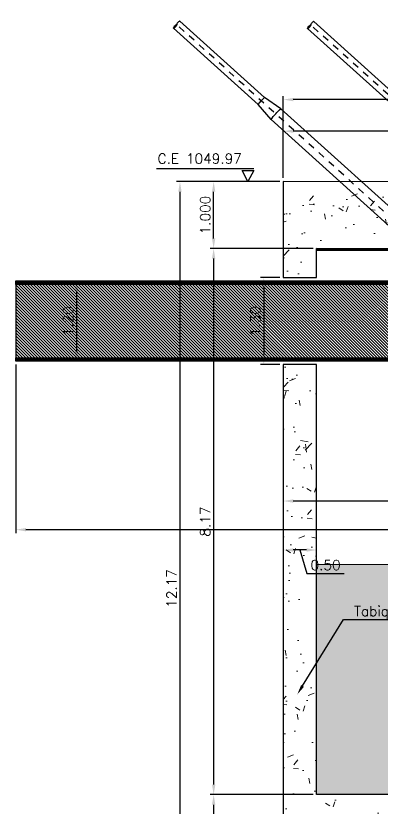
# Model space of a CAD drawing. Header units: metres. Extents: x 1080594 to 1081411, y 976871 to 977162.
# Drawn here: x 1080991.13 to 1080996.61, y 977065.59 to 977077.44 of the extents above; entities that cross this region are included whole.
import ezdxf
from ezdxf import colors
from ezdxf.entities.mleader import LeaderData, LeaderLine
from ezdxf.math import Vec2, Vec3

# ---------------------------------------------------------------- set-up
doc = ezdxf.new("R2010")
doc.units = ezdxf.units.M
doc.header["$LTSCALE"] = 25.4
doc.linetypes.add('DASHDOT', pattern=[1, 0.5, -0.25, 0, -0.25])
for name, color, linetype in [('CONTRAPESO', 3, 'Continuous'), ('DIMCONTRAPESO', 1, 'Continuous'), ('EJECABLES', 203, 'DASHDOT'), ('PERFIL MET', 37, 'Continuous'), ('SOLIDOS', 9, 'Continuous')]:
    doc.layers.add(name, color=color, linetype=linetype)
for name, color, linetype, lineweight in [('COTA', 1, 'Continuous', 30), ('COTACIM', 20, 'Continuous', 5), ('DUCTO', 142, 'Continuous', 30), ('PLATINA', 54, 'Continuous', 30), ('SOLIDOREFCONT', 254, 'Continuous', 5), ('TUNEL', 5, 'Continuous', 20)]:
    doc.layers.add(name, color=color, linetype=linetype, lineweight=lineweight)
doc.styles.add('romans', font='romans.shx')
doc.dimstyles.new('Copy 75', dxfattribs={"dimtxt": 0.15, "dimasz": 0.15, "dimexe": 0.05, "dimexo": 0.05, "dimgap": 0.05, "dimtad": 1, "dimzin": 0, "dimdsep": 46, "dimtxsty": 'romans', "dimcen": 0.002, "dimclrd": 1, "dimclre": 1, "dimclrt": 3, "dimadec": 4, "dimazin": 0, "dimtfac": 1, "dimtofl": 0, "dimtmove": 1, "dimatfit": 3, "dimfxl": 1, "dimtolj": 1, "dimtzin": 0, "dimarcsym": 1})
pattern_1 = [(45, (307.6941268451046, 0), (-0.002245064030267288, 0.002245064030267288), [])]

# ---------------------------------------------------------------- blocks, each defined once
blk = doc.blocks.new('tir')
at = {"layer": 'DUCTO'}
for p, q in [((1080511.83638699, 977008.5160273126), (1080513.543043579, 977008.5161831364)), ((1080511.836907378, 977008.3760259475), (1080513.543032915, 977008.37618561))]:
    blk.add_line(p, q, dxfattribs=at)
for points in [[(1080505.328072925, 977008.5653855414), (1080505.603072925, 977008.5654091103)], [(1080505.733068108, 977008.5555077032), (1080511.543241181, 977008.5560056631)], [(1080511.543241181, 977008.5560056631), (1080511.836255565, 977008.5160272893)], [(1080505.32811287, 977008.3254074359), (1080505.603112872, 977008.3254136156)], [(1080505.733086963, 977008.3355077041), (1080511.543260036, 977008.3360056642)], [(1080511.543260036, 977008.3360056642), (1080511.836907378, 977008.3760308315)]]:
    blk.add_lwpolyline(points, dxfattribs=at)
for points in [[(1080505.603113705, 977008.3204091132), (1080505.683092707, 977008.320415968), (1080505.683072092, 977008.5704159667), (1080505.603072093, 977008.5704077805)], [(1080505.683122265, 977008.2755034216), (1080505.733092106, 977008.275507704), (1080505.733062966, 977008.6155077033), (1080505.683093125, 977008.61550342)]]:
    blk.add_lwpolyline(points, close=True, dxfattribs=at)
for centre, radius, start, end in [((1080510.656986465, 977008.4459297067), 0.8930644645994985, 352.9297418690614, 7.080079153882643), ((1080511.251352555, 977008.4433042796), 0.5894066242695094, 353.4461152477661, 7.087410311340934)]:
    blk.add_arc(centre, radius, start, end, dxfattribs=at)
blk.add_ellipse((1080505.328039857, 977008.4453876906), major_axis=(-3.306799177286555e-05, -0.1199978507391652), ratio=0.04456574915158485, dxfattribs=at)
at = {"layer": 'DUCTO', "extrusion": (0, 0, -0.9999999999999998)}
blk.add_ellipse((1080513.54301544, 977008.4111786617), major_axis=(1.74751400463253e-05, -0.03499305174499892), ratio=0.2442992756047625, dxfattribs=at)
at = {"layer": 'DUCTO', "extrusion": (0, 0, -0.9999999999999999)}
blk.add_ellipse((1080513.542949842, 977008.481178864), major_axis=(1.748219530441295e-05, -0.03500717952941799), ratio=0.24420068418592, start_param=3.14808674122023, end_param=6.280903449001622, dxfattribs=at)
at = {"layer": 'EJECABLES', "ltscale": 0.008}
blk.add_lwpolyline([(1080505.360600902, 977008.4454757803), (1080513.540696156, 977008.4461768557)], dxfattribs=at)
blk = doc.blocks.new('*D145')
at = {"layer": 'COTA', "color": 1, "lineweight": -2, "transparency": 16777216}
for p, q in [((1080995.1333278, 977075.0144447949), (1080995.1333278, 977076.2368018586)), ((1081012.133132383, 977074.9602204016), (1081012.133132383, 977076.2368018586)), ((1081011.983132383, 977076.1868018586), (1080995.2833278, 977076.1868018586))]:
    blk.add_line(p, q, dxfattribs=at)
at = {"layer": 'COTA', "color": 1, "transparency": 16777216}
for points in [[(1080995.2833278, 977076.2118018586), (1080995.2833278, 977076.1618018586), (1080995.1333278, 977076.1868018586)], [(1081011.983132383, 977076.2118018586), (1081011.983132383, 977076.1618018586), (1081012.133132383, 977076.1868018586)]]:
    blk.add_solid(points, dxfattribs=at)
at = {"layer": 'Defpoints', "color": 0, "transparency": 16777216}
for p in [(1080995.1333278, 977076.1868018586), (1080995.1333278, 977074.9644447948), (1081012.133132383, 977074.9102204016)]:
    blk.add_point(p, dxfattribs=at)
at = {"layer": 'COTA', "color": 3, "transparency": 16777216, "insert": (1081003.633230092, 977076.3118018586), "char_height": 0.15, "attachment_point": 5, "style": 'romans'}
blk.add_mtext('\\A1;17.00', dxfattribs=at)
blk = doc.blocks.new('*D146')
at = {"layer": 'COTA', "color": 1, "lineweight": -2, "transparency": 16777216}
for p, q in [((1080991.133367889, 977072.2258459799), (1080991.133367889, 977069.7034146265)), ((1081011.482886703, 977069.7534146266), (1080991.283367889, 977069.7534146266)), ((1081011.632886702, 977069.5855945961), (1081011.632886702, 977069.8034146266))]:
    blk.add_line(p, q, dxfattribs=at)
at = {"layer": 'COTA', "color": 1, "transparency": 16777216}
for points in [[(1080991.283367889, 977069.7784146266), (1080991.283367889, 977069.7284146266), (1080991.133367889, 977069.7534146266)], [(1081011.482886703, 977069.7784146266), (1081011.482886703, 977069.7284146266), (1081011.632886702, 977069.7534146266)]]:
    blk.add_solid(points, dxfattribs=at)
at = {"layer": 'Defpoints', "color": 0, "transparency": 16777216}
for p in [(1080991.133367889, 977072.2758459799), (1080991.133367889, 977069.7534146266), (1081011.632886702, 977069.5355945961)]:
    blk.add_point(p, dxfattribs=at)
at = {"layer": 'COTA', "color": 3, "transparency": 16777216, "insert": (1081001.383127296, 977069.8784146266), "char_height": 0.15, "attachment_point": 5, "style": 'romans'}
blk.add_mtext('\\A1;20.50', dxfattribs=at)
blk = doc.blocks.new('*D148')
at = {"layer": 'COTA', "color": 1, "lineweight": -2, "transparency": 16777216}
for p, q in [((1080995.482886703, 977069.450139726), (1080995.283167997, 977069.450139726)), ((1080995.38302735, 977069.450139726), (1080995.48802735, 977069.1001397261)), ((1080995.48802735, 977069.1001397261), (1080996.045170207, 977069.1001397261))]:
    blk.add_line(p, q, dxfattribs=at)
at = {"layer": 'COTA', "color": 1, "transparency": 16777216}
for points in [[(1080995.283167997, 977069.4751397261), (1080995.283167997, 977069.425139726), (1080995.133167997, 977069.450139726)], [(1080995.482886703, 977069.4751397261), (1080995.482886703, 977069.425139726), (1080995.632886702, 977069.450139726)]]:
    blk.add_solid(points, dxfattribs=at)
at = {"layer": 'Defpoints', "color": 0, "transparency": 16777216}
for p in [(1080995.133167997, 977069.4501397262), (1080995.133167997, 977069.450139726), (1080995.632886702, 977069.450139726)]:
    blk.add_point(p, dxfattribs=at)
at = {"layer": 'COTA', "color": 3, "transparency": 16777216, "insert": (1080995.766598778, 977069.2251397261), "char_height": 0.15, "attachment_point": 5, "style": 'romans'}
blk.add_mtext('\\A1;0.50', dxfattribs=at)
blk = doc.blocks.new('*D152')
at = {"layer": 'Defpoints', "color": 0, "transparency": 16777216}
for p in [(1080999.633180856, 977071.7232548719), (1080995.133223828, 977070.3631833484), (1080995.133223828, 977070.1822700725)]:
    blk.add_point(p, dxfattribs=at)
at = {"layer": 'DIMCONTRAPESO', "color": 1, "lineweight": -2, "transparency": 16777216}
for p, q in [((1080999.633180856, 977071.6732548719), (1080999.633180856, 977070.1322700725)), ((1080995.133223828, 977070.3131833484), (1080995.133223828, 977070.1322700725)), ((1080999.483180856, 977070.1822700725), (1080995.283223828, 977070.1822700725))]:
    blk.add_line(p, q, dxfattribs=at)
at = {"layer": 'DIMCONTRAPESO', "color": 1, "transparency": 16777216}
for points in [[(1080995.283223828, 977070.2072700725), (1080995.283223828, 977070.1572700725), (1080995.133223828, 977070.1822700725)], [(1080999.483180856, 977070.2072700725), (1080999.483180856, 977070.1572700725), (1080999.633180856, 977070.1822700725)]]:
    blk.add_solid(points, dxfattribs=at)
at = {"layer": 'DIMCONTRAPESO', "color": 3, "transparency": 16777216, "insert": (1080997.383202342, 977070.3072700725), "char_height": 0.15, "attachment_point": 5, "style": 'romans'}
blk.add_mtext('\\A1;4.50', dxfattribs=at)
blk = doc.blocks.new('*D195')
at = {"layer": 'Defpoints', "color": 0, "transparency": 16777216}
for p in [(1080995.1333278, 977075.7138617919), (1081006.202970979, 977075.5552750548), (1080995.1333278, 977074.9810370329)]:
    blk.add_point(p, dxfattribs=at)
at = {"layer": 'DIMCONTRAPESO', "color": 1, "lineweight": -2, "transparency": 16777216}
for p, q in [((1080995.1333278, 977075.031037033), (1080995.1333278, 977075.7638617919)), ((1081006.202970979, 977075.6052750548), (1081006.202970979, 977075.7638617919)), ((1081006.052970979, 977075.7138617919), (1080995.2833278, 977075.7138617919))]:
    blk.add_line(p, q, dxfattribs=at)
at = {"layer": 'DIMCONTRAPESO', "color": 1, "transparency": 16777216}
for points in [[(1080995.2833278, 977075.7388617919), (1080995.2833278, 977075.6888617919), (1080995.1333278, 977075.7138617919)], [(1081006.052970979, 977075.7388617919), (1081006.052970979, 977075.6888617919), (1081006.202970979, 977075.7138617919)]]:
    blk.add_solid(points, dxfattribs=at)
at = {"layer": 'DIMCONTRAPESO', "color": 3, "transparency": 16777216, "insert": (1081000.66814939, 977075.8388617919), "char_height": 0.15, "attachment_point": 5, "style": 'romans'}
blk.add_mtext('\\A1;11.07', dxfattribs=at)
blk = doc.blocks.new('*D334')
at = {"layer": 'COTA', "color": 1, "lineweight": -2, "transparency": 16777216}
for p, q in [((1080995.083285938, 977073.5239812343), (1080994.792454672, 977073.5239812343)), ((1080994.842454672, 977073.3739812343), (1080994.842454672, 977072.3739812358)), ((1080995.083231446, 977072.2239812358), (1080994.792454672, 977072.2239812358))]:
    blk.add_line(p, q, dxfattribs=at)
at = {"layer": 'COTA', "color": 1, "transparency": 16777216}
for points in [[(1080994.817454672, 977073.3739812343), (1080994.867454672, 977073.3739812343), (1080994.842454672, 977073.5239812343)], [(1080994.817454672, 977072.3739812358), (1080994.867454672, 977072.3739812358), (1080994.842454672, 977072.2239812358)]]:
    blk.add_solid(points, dxfattribs=at)
at = {"layer": 'Defpoints', "color": 0, "transparency": 16777216}
for p in [(1080995.133285938, 977073.5239812343), (1080994.842454672, 977072.2239812358), (1080995.133231446, 977072.2239812358)]:
    blk.add_point(p, dxfattribs=at)
at = {"layer": 'COTA', "color": 3, "transparency": 16777216, "insert": (1080994.717454671, 977072.8739812352), "char_height": 0.15, "attachment_point": 5, "rotation": 90, "style": 'romans'}
blk.add_mtext('\\A1;1.30', dxfattribs=at)
blk = doc.blocks.new('*D335')
at = {"layer": 'COTA', "color": 1, "lineweight": -2, "transparency": 16777216}
blk.add_line((1080992.041049126, 977073.3240766993), (1080992.041049126, 977072.4239707632), dxfattribs=at)
at = {"layer": 'COTA', "color": 1, "transparency": 16777216}
for points in [[(1080992.016049126, 977073.3240766993), (1080992.066049126, 977073.3240766993), (1080992.041049126, 977073.4740766993)], [(1080992.016049126, 977072.4239707632), (1080992.066049126, 977072.4239707632), (1080992.041049126, 977072.2739707632)]]:
    blk.add_solid(points, dxfattribs=at)
at = {"layer": 'Defpoints', "color": 0, "transparency": 16777216}
for p in [(1080992.041049126, 977073.4740766993), (1080992.041049126, 977072.2739707632), (1080992.041049126, 977072.2739707632)]:
    blk.add_point(p, dxfattribs=at)
at = {"layer": 'COTA', "color": 3, "transparency": 16777216, "insert": (1080991.916049126, 977072.8740237314), "char_height": 0.15, "attachment_point": 5, "rotation": 90, "style": 'romans'}
blk.add_mtext('\\A1;1.20', dxfattribs=at)
blk = doc.blocks.new('*D725')
at = {"layer": 'Defpoints', "color": 0, "transparency": 16777216}
for p in [(1080995.133327801, 977074.9596238089), (1080993.588126131, 977062.7902194393), (1080995.133073376, 977062.7902194393)]:
    blk.add_point(p, dxfattribs=at)
at = {"layer": 'TUNEL', "color": 1, "lineweight": -2, "transparency": 16777216}
for p, q in [((1080995.083327801, 977074.9596238089), (1080993.538126131, 977074.9596238089)), ((1080993.588126131, 977074.8096238088), (1080993.588126131, 977062.9402194393)), ((1080995.083073376, 977062.7902194393), (1080993.538126131, 977062.7902194393))]:
    blk.add_line(p, q, dxfattribs=at)
at = {"layer": 'TUNEL', "color": 1, "transparency": 16777216}
for points in [[(1080993.563126131, 977074.8096238088), (1080993.613126131, 977074.8096238088), (1080993.588126131, 977074.9596238089)], [(1080993.563126131, 977062.9402194393), (1080993.613126131, 977062.9402194393), (1080993.588126131, 977062.7902194393)]]:
    blk.add_solid(points, dxfattribs=at)
at = {"layer": 'TUNEL', "color": 3, "transparency": 16777216, "insert": (1080993.463126131, 977068.8749216235), "char_height": 0.15, "attachment_point": 5, "rotation": 90, "style": 'romans'}
blk.add_mtext('\\A1;12.17', dxfattribs=at)
blk = doc.blocks.new('*D727')
at = {"layer": 'Defpoints', "color": 0, "transparency": 16777216}
for p in [(1080995.632886702, 977073.9596236984), (1080994.09245849, 977065.7902194388), (1080995.632886702, 977065.7902194388)]:
    blk.add_point(p, dxfattribs=at)
at = {"layer": 'TUNEL', "color": 1, "lineweight": -2, "transparency": 16777216}
for p, q in [((1080995.582886702, 977073.9596236984), (1080994.04245849, 977073.9596236984)), ((1080994.09245849, 977073.8096236984), (1080994.09245849, 977065.9402194389)), ((1080995.582886702, 977065.7902194388), (1080994.04245849, 977065.7902194388))]:
    blk.add_line(p, q, dxfattribs=at)
at = {"layer": 'TUNEL', "color": 1, "transparency": 16777216}
for points in [[(1080994.06745849, 977073.8096236984), (1080994.11745849, 977073.8096236984), (1080994.09245849, 977073.9596236984)], [(1080994.06745849, 977065.9402194389), (1080994.11745849, 977065.9402194389), (1080994.09245849, 977065.7902194388)]]:
    blk.add_solid(points, dxfattribs=at)
at = {"layer": 'TUNEL', "color": 3, "transparency": 16777216, "insert": (1080993.96745849, 977069.8749215688), "char_height": 0.15, "attachment_point": 5, "rotation": 90, "style": 'romans'}
blk.add_mtext('\\A1;8.17', dxfattribs=at)
blk = doc.blocks.new('*D728')
at = {"layer": 'Defpoints', "color": 0, "transparency": 16777216}
for p in [(1080995.632886702, 977065.7902194388), (1080994.09245849, 977062.7902194388), (1080995.133073375, 977062.7902194388)]:
    blk.add_point(p, dxfattribs=at)
at = {"layer": 'TUNEL', "color": 1, "lineweight": -2, "transparency": 16777216}
for p, q in [((1080995.582886702, 977065.7902194388), (1080994.04245849, 977065.7902194388)), ((1080994.09245849, 977065.6402194388), (1080994.09245849, 977062.9402194389)), ((1080995.083073375, 977062.7902194388), (1080994.04245849, 977062.7902194388))]:
    blk.add_line(p, q, dxfattribs=at)
at = {"layer": 'TUNEL', "color": 1, "transparency": 16777216}
for points in [[(1080994.06745849, 977065.6402194388), (1080994.11745849, 977065.6402194388), (1080994.09245849, 977065.7902194388)], [(1080994.06745849, 977062.9402194389), (1080994.11745849, 977062.9402194389), (1080994.09245849, 977062.7902194388)]]:
    blk.add_solid(points, dxfattribs=at)
at = {"layer": 'TUNEL', "color": 3, "transparency": 16777216, "insert": (1080993.96745849, 977064.290219439), "char_height": 0.15, "attachment_point": 5, "rotation": 90, "style": 'romans'}
blk.add_mtext('\\A1;3.000', dxfattribs=at)
blk = doc.blocks.new('*D726')
at = {"layer": 'Defpoints', "color": 0, "transparency": 16777216}
for p in [(1080994.09245849, 977074.9596238084), (1080994.758610154, 977074.9596238084), (1080994.758610154, 977073.9596236984)]:
    blk.add_point(p, dxfattribs=at)
at = {"layer": 'TUNEL', "color": 1, "lineweight": -2, "transparency": 16777216}
for p, q in [((1080994.708610154, 977074.9596238084), (1080994.04245849, 977074.9596238084)), ((1080994.09245849, 977074.1096236984), (1080994.09245849, 977074.8096238084)), ((1080994.708610154, 977073.9596236984), (1080994.04245849, 977073.9596236984))]:
    blk.add_line(p, q, dxfattribs=at)
at = {"layer": 'TUNEL', "color": 1, "transparency": 16777216}
for points in [[(1080994.06745849, 977074.8096238084), (1080994.11745849, 977074.8096238084), (1080994.09245849, 977074.9596238084)], [(1080994.06745849, 977074.1096236984), (1080994.11745849, 977074.1096236984), (1080994.09245849, 977073.9596236984)]]:
    blk.add_solid(points, dxfattribs=at)
at = {"layer": 'TUNEL', "color": 3, "transparency": 16777216, "insert": (1080993.96745849, 977074.4596237534), "char_height": 0.15, "attachment_point": 5, "rotation": 90, "style": 'romans'}
blk.add_mtext('\\A1;1.000', dxfattribs=at)

msp = doc.modelspace()

# ---------------------------------------------------------------- hatches: boundary and pattern name
at = {"layer": 'PERFIL MET'}
h = msp.add_hatch(dxfattribs=at)
h.set_pattern_fill('ANSI31', color=256, scale=0.001)
h.set_pattern_definition(pattern_1)
h.paths.add_polyline_path([(1081011.632720807, 977073.926336568), (1080995.633167386, 977073.9603397719), (1080995.633167543, 977073.9349397718), (1081011.632720964, 977073.9009365678)])
h = msp.add_hatch(dxfattribs=at)
h.set_pattern_fill('ANSI31', color=256, scale=0.001)
h.set_pattern_definition(pattern_1)
h.paths.add_polyline_path([(1081011.632886702, 977073.4739707632), (1081011.632886702, 977073.4231707632), (1080991.133327663, 977073.4231707632), (1080991.133327938, 977073.4740816075)])
h = msp.add_hatch(dxfattribs=at)
h.set_pattern_fill('ANSI31', color=256, scale=0.01, angle=90)
h.set_pattern_definition([(135, (307.6941268451046, 0), (-0.02245064030267288, -0.02245064030267288), [])])
h.paths.add_polyline_path([(1081011.632886702, 977073.4231707632), (1080991.1333278, 977073.4231491782), (1080991.1333278, 977072.3247707632), (1081011.632886702, 977072.3247707632)])
h = msp.add_hatch(dxfattribs=at)
h.set_pattern_fill('ANSI31', color=256, scale=0.001)
h.set_pattern_definition(pattern_1)
h.paths.add_polyline_path([(1081011.632886702, 977072.3247707632), (1081011.632886702, 977072.2739707632), (1080991.133327663, 977072.2739707632), (1080991.133327938, 977072.3248816076)])
at = {"layer": 'SOLIDOREFCONT', "true_color": 0x5b5b5b, "transparency": 33554546}
h = msp.add_hatch(dxfattribs=at)
h.set_pattern_fill('AR-CONC', color=251, scale=0.005)
h.set_pattern_definition([(49.99999999999999, (0, 0.6438796668080613), (0.91092334498002, -0.07969542769451543), [0.09525, -1.04775]), (355, (0, 0.6438796668080613), (-0.1762171071248467, 0.9552842261951757), [0.0762, -0.83820292085]), (100.4514447, (0.075910035, 0.6372383993080613), (0.7347062354517664, 0.8755887595609755), [0.080950044, -0.8904512229999999]), (46.18420000000002, (0, 0.8978796668080613), (1.35539520446065, -0.2102116396636357), [0.1428749999999999, -1.571625]), (96.63555760999996, (0.1129495, 0.8803621668080613), (1.187020670257515, 1.237130622988608), [0.1214251157, -1.3356780408]), (351.1841511700001, (0, 0.8978796668080613), (1.187020670324885, 1.237130622927663), [0.11429983535, -1.2572986596]), (21, (0.127, 0.8343796668080613), (0.7580719563456624, -0.5113259909354381), [0.09525, -1.04775]), (326.0000000000001, (0.127, 0.8343796668080613), (0.3090101417382354, 0.9209398306115963), [0.0762, -0.8382]), (71.45144499999999, (0.190172663, 0.7917691673080614), (1.067082096393581, 0.4096138444295262), [0.08095004400000001, -0.8904496879999999]), (37.50000000000001, (0, 0.6438796668080613), (0.01544301625295908, 0.4227751943657655), [0, -0.82804, 0, -0.8509000000000001, 0, -0.8413750000000001]), (7.499999999999999, (0, 0.6438796668080613), (0.3340983125515287, 0.5009028740905975), [0, -0.48514, 0, -0.80899, 0, -0.320675]), (327.5, (-0.28321, 0.6438796668080613), (0.677952975834357, -0.02864371996336722), [0, -0.3175, 0, -0.9906, 0, -1.31445]), (317.5, (-0.41021, 0.6438796668080613), (0.7406459069300902, 0.1271324551666652), [0, -0.41275, 0, -0.65786, 0, -0.93345])])
h.paths.add_polyline_path([(1080995.632886702, 977065.7902194388), (1080995.632886702, 977072.2239602918), (1080995.133260797, 977072.2239812345), (1080995.133073375, 977062.7902194388), (1081012.132966718, 977062.7902194388), (1081012.133073375, 977074.9102194388), (1080995.133167086, 977074.9603397719), (1080995.133285938, 977073.5239812343), (1080995.632886702, 977073.5239602921), (1080995.632886702, 977073.9603397719), (1081011.632720964, 977073.926339772), (1081011.632886702, 977065.7902194388)])
at = {"layer": 'SOLIDOS'}
h = msp.add_hatch(dxfattribs=at)
h.set_pattern_fill('SWAMP', color=252, scale=0.005)
h.set_pattern_definition([(0, (307.6936644841917, 0.4348793483804911), (0.0635, 0.109985226181), [0.015875, -0.111125]), (90, (307.7016019842122, 0.4348793483804911), (-0.06349999999999999, 0.109985226181), [0.0079375, -0.212032952362]), (90, (307.7035863592755, 0.4348793483804911), (-0.06349999999999999, 0.109985226181), [0.006350000000000001, -0.213620452362]), (90, (307.6996176091488, 0.4348793483804911), (-0.06349999999999999, 0.109985226181), [0.006350000000000001, -0.213620452362]), (59.99999999999999, (307.705570734106, 0.4348793483804911), (-0.06349999991372332, 0.1099852262308119), [0.00508, -0.12192]), (120, (307.6976332340855, 0.4348793483804911), (-0.1269999999137233, 4.981188794772607e-11), [0.005079999999999997, -0.1219199999999999])])
h.paths.add_polyline_path([(1081011.630468822, 977069.235687204), (1080995.632924267, 977069.2356849347), (1080995.632924267, 977065.7902191204), (1081011.632924267, 977065.7902191203)])

# ---------------------------------------------------------------- linework, layer by layer
at = {"layer": 'CONTRAPESO'}
for points in [[(1080995.133260797, 977072.2239812345), (1080995.133073375, 977062.7902194388), (1081012.132966718, 977062.7902194388), (1081012.133073375, 977074.9102194388), (1080995.133167086, 977074.9603397719), (1080995.133285938, 977073.5239812343), (1080995.632886702, 977073.5239602921), (1080995.632886702, 977073.9603397719), (1081011.632720964, 977073.926339772), (1081011.632886702, 977065.7902194388), (1080995.632886702, 977065.7902194388), (1080995.632886702, 977072.2239602918)], [(1080995.632887224, 977069.2354127095), (1081011.632487653, 977069.2356874904), (1081011.632924267, 977065.7902191203), (1080995.63296131, 977065.7902191204)]]:
    msp.add_lwpolyline(points, close=True, dxfattribs=at)
at = {"layer": 'COTA', "color": 2}
msp.add_lwpolyline([(1080993.23529338, 977075.1583123878), (1080994.691495223, 977075.1583123878)], dxfattribs=at)
msp.add_lwpolyline([(1080994.519403042, 977075.1270353702), (1080994.691502114, 977075.1270353702), (1080994.605452578, 977074.9596238084), (1080994.605452578, 977074.9596238084)], close=True, dxfattribs=at)
at = {"layer": 'PERFIL MET'}
for points in [[(1081011.632720807, 977073.926336568), (1080995.633167386, 977073.9603397719), (1080995.633167543, 977073.9349397718), (1081011.632720964, 977073.9009365678)], [(1081011.632886702, 977073.4739707632), (1081011.632886702, 977073.4231707632), (1080991.133327663, 977073.4231707632), (1080991.133327938, 977073.4740816075)], [(1081011.632886702, 977073.4231707632), (1080991.1333278, 977073.4231491782), (1080991.133327938, 977072.3248816076), (1081011.632886702, 977072.3248816076)], [(1081011.632886702, 977072.3247707632), (1081011.632886702, 977072.2739707632), (1080991.133327663, 977072.2739707632), (1080991.133327938, 977072.3248816076)]]:
    msp.add_lwpolyline(points, close=True, dxfattribs=at)
msp.add_lwpolyline([(1080991.1333278, 977072.3247707632), (1080998.873343383, 977072.3247707632)], dxfattribs=at)

# ---------------------------------------------------------------- block references
at = {"layer": 'DIMCONTRAPESO', "xscale": -1, "rotation": 317.975833004182}
msp.add_blockref('tir', (1229616.120395776, -472048.966071394), dxfattribs=at)
at = {"layer": 'PLATINA', "color": 252, "transparency": 33554531, "xscale": -1, "rotation": 317.9720049895622}
msp.add_blockref('tir', (1229517.296456745, -472058.8876016042), dxfattribs=at)

# ---------------------------------------------------------------- texts
at = {"layer": 'COTA', "color": 3, "insert": (1080993.253520224, 977075.3788952274), "char_height": 0.15, "attachment_point": 1, "style": 'romans'}
msp.add_mtext('C.E 1049.97', dxfattribs=at)

# ---------------------------------------------------------------- dimensions: what is measured, and where the dimension line sits
at = {"layer": 'COTA', "color": 4}
dim = msp.add_linear_dim(base=(1080995.1333278, 977076.1868018586), p1=(1081012.133132383, 977074.9102204016), p2=(1080995.1333278, 977074.9644447948), angle=180, dimstyle='Copy 75', dxfattribs=at)
dim.commit()
dim.dimension.update_dxf_attribs({"geometry": '*D145', "text_midpoint": (1081003.633230092, 977076.3118018586)})
at = {"layer": 'COTA', "color": 2}
for base, p1, p2, picture, middle in [((1080994.842454672, 977072.2239812358), (1080995.133285938, 977073.5239812343), (1080995.133231446, 977072.2239812358), '*D334', (1080994.717454671, 977072.8739812352)), ((1080992.041049126, 977072.2739707632), (1080992.041049126, 977073.4740766993), (1080992.041049126, 977072.2739707632), '*D335', (1080991.916049126, 977072.8740237314))]:
    dim = msp.add_linear_dim(base=base, p1=p1, p2=p2, angle=90, dimstyle='Copy 75', dxfattribs=at)
    dim.commit()
    dim.dimension.update_dxf_attribs({"geometry": picture, "text_midpoint": middle})
at = {"layer": 'COTA'}
for base, p1, p2, picture, middle in [((1080991.133367889, 977069.7534146266), (1081011.632886702, 977069.5355945961), (1080991.133367889, 977072.2758459799), '*D146', (1081001.383127296, 977069.8784146266)), ((1080995.133167997, 977069.450139726), (1080995.632886702, 977069.450139726), (1080995.133167997, 977069.4501397262), '*D148', (1080995.53802735, 977069.2251397261))]:
    dim = msp.add_linear_dim(base=base, p1=p1, p2=p2, angle=180, dimstyle='Copy 75', dxfattribs=at)
    dim.commit()
    dim.dimension.update_dxf_attribs({"geometry": picture, "text_midpoint": middle})
at = {"layer": 'DIMCONTRAPESO'}
for base, p1, p2, picture, middle in [((1080995.1333278, 977075.7138617919), (1081006.202970979, 977075.5552750548), (1080995.1333278, 977074.9810370329), '*D195', (1081000.66814939, 977075.8388617919)), ((1080995.133223828, 977070.1822700725), (1080999.633180856, 977071.7232548719), (1080995.133223828, 977070.3631833484), '*D152', (1080997.383202342, 977070.3072700725))]:
    dim = msp.add_linear_dim(base=base, p1=p1, p2=p2, angle=180, dimstyle='Copy 75', dxfattribs=at)
    dim.commit()
    dim.dimension.update_dxf_attribs({"geometry": picture, "text_midpoint": middle})
at = {"layer": 'TUNEL', "color": 40, "true_color": 0xf8d731}
for base, p1, p2, picture, middle in [((1080993.588126131, 977062.7902194393), (1080995.1333278, 977074.9596238084), (1080995.133073375, 977062.7902194388), '*D725', (1080993.463126131, 977068.8749216235)), ((1080994.09245849, 977065.7902194388), (1080995.632886702, 977073.9596236984), (1080995.632886702, 977065.7902194388), '*D727', (1080993.96745849, 977069.8749215688))]:
    dim = msp.add_linear_dim(base=base, p1=p1, p2=p2, angle=90, dimstyle='Copy 75', dxfattribs=at)
    dim.commit()
    dim.dimension.update_dxf_attribs({"geometry": picture, "text_midpoint": middle})
for base, p1, p2, picture, middle in [((1080994.09245849, 977074.9596238084), (1080994.758610154, 977073.9596236984), (1080994.758610154, 977074.9596238084), '*D726', (1080993.96745849, 977074.4596237534)), ((1080994.09245849, 977062.7902194388), (1080995.632886702, 977065.7902194388), (1080995.133073375, 977062.7902194388), '*D728', (1080993.96745849, 977064.290219439))]:
    dim = msp.add_linear_dim(base=base, p1=p1, p2=p2, angle=90, dimstyle='Copy 75', override={"dimdec": 3}, dxfattribs=at)
    dim.commit()
    dim.dimension.update_dxf_attribs({"geometry": picture, "text_midpoint": middle})

# ---------------------------------------------------------------- leaders
at = {"layer": 'COTACIM'}
ml = msp.add_multileader_mtext('Standard', dxfattribs=at)
ml.set_content('Tabique anterior', color=3, style='romans')
ml.set_leader_properties(color=256)
ml.build(insert=Vec2(0, 0))
ml.multileader.update_dxf_attribs({"text_left_attachment_type": 6, "text_right_attachment_type": 6, "dogleg_length": 0.1560199508385566, "arrow_head_size": 0.15})
ctx = ml.context
ctx.base_point, ctx.char_height, ctx.arrow_head_size, ctx.landing_gap_size, ctx.plane_origin = Vec3(1080996.192991718, 977068.410521926), 0.15, 0.15, 0, Vec3(1080995.626220993, 977066.367510471)
ctx.left_attachment, ctx.right_attachment = 6, 6
notes = []
notes.append((ctx, [(0, (1, 1, 0), (1080996.036971767, 977068.410521926), (1, 0), 0.1560199508385566, [(0, [(1080995.342694996, 977067.2885113098)], 0, [])])]))
ctx.mtext.insert, ctx.mtext.width, ctx.mtext.flow_direction = Vec3(1080996.192991718, 977068.610521926), 4.216741702286527, 5
for ctx, leaders in notes:
    for number, flags, end, landing, length, lines in leaders:
        leader = LeaderData()
        leader.index, (leader.has_last_leader_line, leader.has_dogleg_vector, leader.attachment_direction) = number, flags
        leader.last_leader_point, leader.dogleg_vector, leader.dogleg_length = Vec3(end), Vec3(landing), length
        for number, points, colour, breaks in lines:
            line = LeaderLine()
            line.index, line.vertices, line.color, line.breaks = number, Vec3.list(points), colors.encode_raw_color(colour), breaks
            leader.lines.append(line)
        ctx.leaders.append(leader)

doc.saveas('drawing.dxf')
